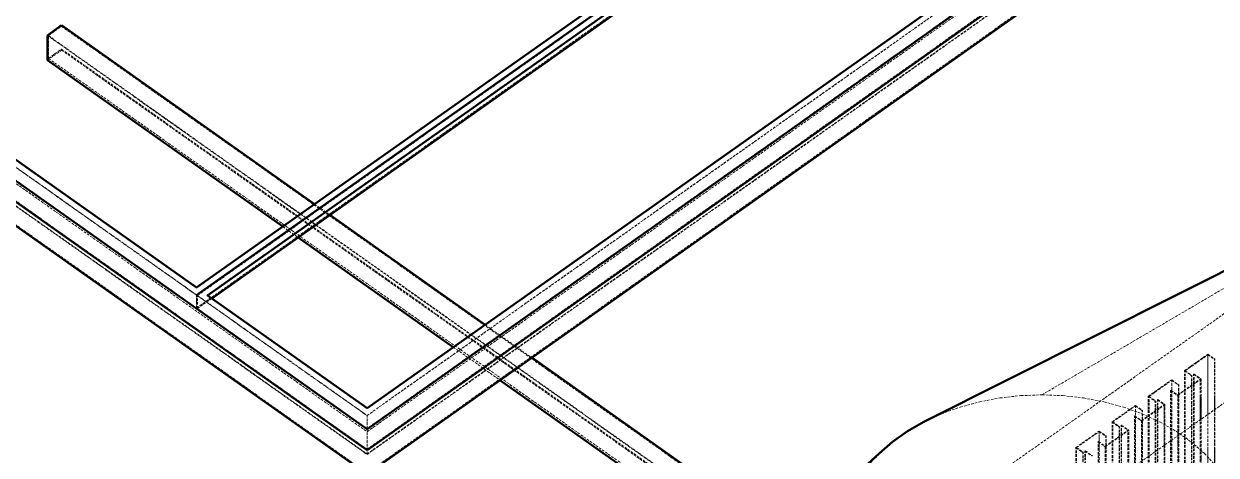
# Model space of a CAD drawing. Header units: millimetres. Extents: x 1091 to 14628, y 360 to 10440.
# Drawn here: x 2886 to 4666, y 3332 to 3976 of the extents above; entities that cross this region are included whole.
import ezdxf

# ---------------------------------------------------------------- set-up
doc = ezdxf.new("R2010")
doc.units = ezdxf.units.MM
doc.linetypes.add('Hidden', pattern=[15, 5, -3, 5, -2])
for name, color, linetype, lineweight in [('Default', 7, 'Continuous', 50), ('Edges', 7, 'Hidden', 15), ('HiddenEdges', 2, 'Hidden', 15), ('HiddenSilhouettes', 2, 'Hidden', 15), ('HiddenWires', 7, 'Hidden', 15), ('Silhouettes', 7, 'Continuous', 50)]:
    doc.layers.add(name, color=color, linetype=linetype, lineweight=lineweight)

# ---------------------------------------------------------------- blocks, each defined once
blk = doc.blocks.new('Isometric')
at = {"layer": 'Edges'}
for points in [[(-2778.929830559089, 1782.644959662778), (35.35483861621651, -207.3550858730168)], [(-2778.929822942072, 1735.268806407355), (35.35484623323373, -254.7312391284395)], [(35.35485051374553, -207.355077460194), (2213.243972268021, 1332.644949365723)], [(35.35484623323373, -254.7312391284395), (2213.243979885038, 1285.268796110301)], [(35.35485218199847, -217.731238281795), (2160.918078077234, 1285.268796110301)], [(-282.8431722201399, 99.514977604269), (1385.929021097477, 1279.515004605382)], [(35.35484072721511, -140.4850278874846), (1725.34023989209, 1054.514999456862)], [(-1110.158014565246, 669.5149906471852), (-304.0563756557367, 99.514977604269)], [(-304.0563713356373, 72.6449205340291), (-304.0563756557367, 99.514977604269)], [(-304.0563756557362, 99.514977604269), (35.35484072721511, -140.4850278874846)], [(1143.743764258387, -153.0542819736206), (1178.857936922525, -136.9298919562202), (1216.163346062801, -123.4892178205414), (1255.251195547669, -112.8794763668288), (1295.693267982771, -105.2169395703982), (1337.046585815412, -100.5855918081729), (1378.857986122258, -99.03609226099798)], [(1378.857986122258, -99.03609226099798), (1420.669299614119, -100.5855307730153), (1462.022615957527, -105.2168785352419), (1502.464772245438, -112.8794763668297), (1541.552618318693, -123.4892178205428), (1578.857850503582, -136.9297698859064), (1613.97210429956, -153.0543430087801), (1646.510061782096, -171.685691091358), (1676.11601167468, -192.6202618828893), (1702.464712516299, -215.6280749093612), (1725.268298000317, -240.4576042861117), (1744.276104340879, -266.8363890694068), (1759.280539810882, -294.4756719284201), (1770.116912108146, -323.0724743405931), (1776.666622074353, -352.3136859471992), (1778.858026862047, -381.8788721705941)], [(35.35484504731448, -167.355084957725), (35.35484072721511, -140.4850278874846)], [(35.35483895727657, -209.4764061680353), (35.35483861621651, -207.3550858730168)], [(35.35485218199847, -217.731238281795), (35.35485085480877, -209.4764145808622)], [(978.8578544329912, -381.8788721705914), (981.0491824107598, -352.3137469823546), (987.5989017796201, -323.072535375748), (998.4353695890818, -294.4756719284169), (1013.439813946632, -266.836389069404), (1032.447801402932, -240.4574822157938), (1055.251135920759, -215.6280138742013)]]:
    blk.add_lwpolyline(points, dxfattribs=at)
for points in [[(-2726.603921134268, 1735.268806407355, 0), (35.35485218199847, -217.731238281795, 0)], [(-601.0402747390667, 616.8525244728339, 0), (-97.34206340842366, 260.6840549277795, 0)], [(1378.857986122258, -99.03609226099798, 0), (2156.675586797331, 355.9891200656989, 0)], [(-66.88693353125973, 239.1490231286989, 0), (242.0691529745286, 20.68404943602445, 0)], [(334.9600251862057, -44.99972518556206, 0), (845.8416320912693, -406.2476231469277, 0)]]:
    blk.add_polyline3d(points, dxfattribs=at)
at = {"layer": 'HiddenEdges'}
for points in [[(-2722.361280106088, 1733.147486112336), (35.35485300539176, -216.852558508167)], [(-304.0563731076563, 113.6664843561939), (1364.715820209961, 1293.666511357307)], [(-304.0563407659733, 99.8664596501967), (1384.232036424106, 1293.666511357306)], [(-304.0563365822927, 73.84489617126656), (1384.232040607787, 1267.644947878376)], [(35.35483664229196, -166.1550788029085), (1723.64321383237, 1027.644972904201)], [(-1108.460958086545, 668.6664970558754), (-304.0563407659733, 99.8664596501967)], [(-1108.460953902864, 642.6449335769453), (-304.0563365822927, 73.84489617126656)], [(-598.9189538132803, 616.231204212138), (-572.7559999349958, 634.7312046354609)], [(-572.7559999349958, 634.7312046354609), (-572.7560002760563, 636.8525249304798)], [(-598.9189465373233, 570.9763690600985), (-598.9189538132803, 616.231204212138)], [(-598.9189538132803, 616.231204212138), (2726.603860038845, -1735.268849595611)], [(-601.040266780989, 567.3550487307557), (-572.7559923179786, 587.3550491884016)], [(-572.7559923179786, 587.3550491884016), (-572.7559926590386, 589.4763694834205)], [(-572.7559923179786, 587.3550491884016), (2778.929769463667, -1782.645005042671)], [(-304.0563731076563, 113.6664843561939), (-304.0563732440751, 114.5149779475041)], [(-304.0563365822927, 73.84489617126656), (-304.0563407659733, 99.8664596501967)], [(1709.430488321141, -138.0426371153362), (1709.430469220776, -19.24261258078832)], [(1722.724125800209, -128.6426167608156), (1722.724109722468, -28.64263720994495)], [(1637.305618284856, -103.8326794896798), (1637.305612691401, -69.04263203087385)], [(1676.903723327044, -867.1443439550144), (1676.903593724066, -61.04263184781576)], [(1636.032825756693, -89.94262640559828), (1636.03295535967, -896.0443385127974)], [(1604.778823446367, -918.144345122012), (1604.778693843391, -112.042633014813)], [(1609.728571477395, -914.6443450419238), (1609.728441874417, -108.5426329347251)], [(1649.326541724495, -839.5605262600184), (1649.326422907083, -100.5426327516666)], [(1649.326466980281, -103.8326794896798), (1649.326466258386, -99.34265103475491)], [(1709.430505570373, -245.3290270063312), (1709.430482820951, -103.8326794896798)], [(35.35483664229196, -166.1550788029085), (35.35483245861133, -140.1335153239784)], [(1565.1807990624, -927.3443270219818), (1565.180669459423, -121.2426149147827)], [(1565.18072689848, -207.6653362894131), (1565.180712810725, -120.0426331978711)], [(1578.474439564093, -936.7443516511385), (1578.474309961116, -130.6426395439394)], [(1532.653923565691, -969.144346289009), (1532.653793962714, -163.0426341818102)], [(1537.603671596718, -965.6443462089212), (1537.603541993741, -159.5426341017219)], [(1577.20159953747, -627.4244367057024), (1577.201523026407, -151.5426339186638)], [(1577.201575593905, -207.6653362894131), (1577.20156637771, -150.3426522017521)], [(1636.03284468385, -207.6653362894131), (1636.032837934582, -165.6863961280255)], [(35.35485300539176, -216.852558508167), (35.35484504731403, -167.355084957725)], [(1493.055899181723, -978.344328188979), (1493.055769578746, -172.2426160817795)], [(1493.055818818153, -207.6653362894131), (1493.055812930048, -171.0426343648687)], [(1506.349539683416, -987.7443528181354), (1506.349410080439, -181.6426407109366)], [(1649.326440129998, -207.6653362894131), (1649.326434665467, -173.6771677275142)], [(1465.478771716042, -1016.644347375918), (1465.478642113064, -210.5426352687191)], [(1491.783100107246, -652.9022159167907), (1491.78302599534, -191.9426287395927)], [(1505.076695114026, -650.1694394618189), (1505.07662314573, -202.542635085661)], [(1505.076667513578, -207.6653362894131), (1505.076666497033, -201.3426533687498)], [(1709.430553034394, -540.5446831730108), (1709.430499514901, -207.6653362894131)], [(1460.529023685015, -1020.144347456006), (1460.528894082038, -214.0426353488074)]]:
    blk.add_lwpolyline(points, dxfattribs=at)
for points in [[(35.35485300539176, -216.852558508167, 0), (2156.675437731176, 1283.147475815282, 0)], [(35.35483245861133, -140.1335153239784, 0), (1723.643209648689, 1053.666536383131, 0)], [(35.35484327529593, -126.3335211355602, 0), (1704.127036592913, 1053.666505865553, 0)], [(-1088.944810993231, 668.6664970558754, 0), (-304.0563731076563, 113.6664843561939, 0)], [(-572.7559999349958, 634.7312046354609, 0), (2778.929761846648, -1735.268849595612, 0)], [(-97.34206340842366, 260.6840549277795, 0), (-66.88693353125973, 239.1490231286989, 0)], [(-302.3593191770351, 98.66648401295924, 0), (35.35483245861133, -140.1335153239784, 0)], [(-282.8431720837211, 98.66648401295924, 0), (35.35484327529593, -126.3335211355602, 0)], [(-302.3593149933545, 72.6449205340291, 0), (35.35483664229196, -166.1550788029085, 0)], [(242.0691529745286, 20.68404943602445, 0), (334.9600251862057, -44.99972518556206, 0)], [(1709.430526365183, -103.8326794896798, 0), (1709.430512572078, -18.04263086387664, 0)], [(1637.305698943077, -876.3443258549844, 0), (1637.305569340099, -70.24261374778553, 0)], [(1681.853471358072, -863.6443438749268, 0), (1681.853341755094, -57.54263176772747, 0)], [(1650.599339444769, -885.7443504841413, 0), (1650.599209841791, -79.64263837694216, 0)], [(1722.724143332155, -237.6874187327739, 0), (1722.724121811331, -103.8326794896798, 0)], [(35.35484327529593, -126.3335211355602, 0), (35.35484313887719, -125.4850275442504, 0)], [(1563.908004861377, -632.214018909634, 0), (1563.907925876016, -140.9426275725955, 0)], [(35.35485085480605, -209.4763977552125, 0), (35.35484490604131, -172.4764053213908, 0)], [(1722.724189697551, -526.0698733413849, 0), (1722.724138505281, -207.6653362894131, 0)]]:
    blk.add_polyline3d(points, dxfattribs=at)
at = {"layer": 'HiddenSilhouettes'}
for points in [[(-2726.603928410224, 1780.523639367759), (35.35484490604131, -172.4764053213908)], [(35.35484490604131, -172.4764053213908), (2160.918070801277, 1330.523629070705)], [(-302.3593191770351, 98.66648401295924), (1385.929023838491, 1292.466511555012)], [(-304.0563713356373, 72.6449205340291), (1385.929027829238, 1267.644947878376)], [(-598.9189465373233, 570.9763690600985), (-572.7559926590386, 589.4763694834205)], [(-572.7559926590386, 589.4763694834205), (2746.929765399376, -1757.896262026753)], [(-302.3593149933545, 72.6449205340291), (-302.3593191770351, 98.66648401295924)], [(-282.8431720837211, 98.66648401295924), (-282.2431965934511, 99.09073071215153)], [(207.0691570056092, -4.064682807803365), (299.9600292172863, -69.74845742939033)], [(1662.761459708111, -51.0426316189928), (1709.430512572078, -18.04263086387664)], [(1664.458490087939, -51.04260110141377), (1709.430469220776, -19.24261258078832)], [(1709.430469220776, -19.24261258078832), (1722.724109722468, -28.64263720994495)], [(1709.430512572078, -18.04263086387664), (1723.572646588035, -28.04263109269959)], [(1723.572662665777, -128.0426106435693), (1723.572646588035, -28.04263109269959)], [(1590.636559827434, -102.0426327859896), (1637.305612691401, -69.04263203087385)], [(1592.333590207264, -102.042602268411), (1637.305569340099, -70.24261374778553)], [(1637.305612691401, -69.04263203087385), (1651.447746707358, -79.04263225969726)], [(1637.305612884336, -70.24264453821525), (1650.599209841791, -79.64263837694216)], [(1649.326422907083, -100.5426327516666), (1695.995475771051, -67.54263199655043)], [(1649.326466258386, -99.34265103475491), (1694.298445391221, -67.54266251412946)], [(1662.761459708111, -51.0426316189928), (1676.903593724066, -61.04263184781576)], [(1664.458490087939, -51.04260110141377), (1677.752130589633, -60.4426257305704)], [(1681.004804889528, -58.14263788497237), (1694.298445391221, -67.54266251412946)], [(1681.853341755094, -57.54263176772747), (1695.995475771051, -67.54263199655043)], [(1694.298458446339, -148.7425970813215), (1694.298445391221, -67.54266251412946)], [(1635.184288891126, -90.54263252284318), (1636.032825756693, -89.94262640559828)], [(1635.184307721816, -207.6653362894131), (1635.184288891126, -90.54263252284318)], [(1635.184288891126, -90.54263252284318), (1649.326422907083, -100.5426327516666)], [(1636.032825756693, -89.94262640559828), (1649.326466258386, -99.34265103475491)], [(1650.599209841791, -79.64263837694216), (1651.447746707358, -79.04263225969726)], [(1651.447876310336, -885.1443443668959), (1651.447746707358, -79.04263225969726)], [(1577.201523026407, -151.5426339186638), (1623.870575890374, -118.5426331635481)], [(1577.20156637771, -150.3426522017521), (1622.173545510545, -118.5426636811267)], [(1590.636689430411, -908.1443448931889), (1590.636559827434, -102.0426327859896)], [(1590.636566306116, -142.3385923360438), (1590.636560115233, -103.8326794896798)], [(1592.333596811241, -143.1178739528664), (1592.333590207264, -102.042602268411)], [(1592.333590207264, -102.042602268411), (1605.627230708956, -111.4426268975676)], [(1608.879905008851, -109.14263905197), (1622.173545510545, -118.5426636811267)], [(1609.728441874417, -108.5426329347251), (1623.870575890374, -118.5426331635481)], [(1622.173664520882, -858.7605081159743), (1622.173545510545, -118.5426636811267)], [(1695.995505882477, -254.8290055282414), (1695.995481605672, -103.8326794896798)], [(1723.572680442735, -238.6113426099719), (1723.572658773366, -103.8326794896798)], [(1518.511659946758, -153.0426339529872), (1565.180712810725, -120.0426331978711)], [(1520.208690326587, -153.0426034354082), (1565.180669459423, -121.2426149147827)], [(1563.059467948497, -632.5197403789832), (1563.059389010451, -141.5426336898408)], [(1563.059389010451, -141.5426336898408), (1577.201523026407, -151.5426339186638)], [(1563.907925876016, -140.9426275725955), (1577.20156637771, -150.3426522017521)], [(1565.180669459423, -121.2426149147827), (1578.474309961116, -130.6426395439394)], [(1565.180712810725, -120.0426331978711), (1579.322846826682, -130.042633426694)], [(1578.474309961116, -130.6426395439394), (1579.322846826682, -130.042633426694)], [(1579.322976429659, -936.1443455338933), (1579.322846826682, -130.042633426694)], [(1518.511789549735, -959.1443460601859), (1518.511659946758, -153.0426339529872)], [(1518.511659946758, -153.0426339529872), (1532.653793962714, -163.0426341818102)], [(1520.208819929564, -959.1443155426073), (1520.208690326587, -153.0426034354082)], [(1532.653793962714, -163.0426341818102), (1533.50233082828, -162.4426280645648)], [(1533.502460431258, -968.5443401717639), (1533.50233082828, -162.4426280645648)], [(1536.755134731152, -966.2443523261663), (1536.755005128176, -160.1426402189672)], [(1537.603541993741, -159.5426341017219), (1551.745676009697, -169.5426343305448)], [(1635.184300894431, -165.2005208555993), (1635.184407885515, -830.6612770878126)], [(1446.386760066081, -204.0426351199844), (1493.055812930048, -171.0426343648687)], [(1448.083779656316, -204.0426122317999), (1493.055769578746, -172.2426160817795)], [(1493.055769578746, -172.2426160817795), (1506.349410080439, -181.6426407109366)], [(1493.055812930048, -171.0426343648687), (1507.197946946005, -181.0426345936917)], [(1505.07662314573, -202.542635085661), (1551.745676009697, -169.5426343305448)], [(1505.076666497033, -201.3426533687498), (1550.048645629869, -169.5426648481239)], [(1506.349410080439, -181.6426407109366), (1507.197946946005, -181.0426345936917)], [(1507.198076548982, -987.1443467008903), (1507.197946946005, -181.0426345936917)], [(1446.386889669058, -1010.144347227183), (1446.386760066081, -204.0426351199844)], [(1446.386760066081, -204.0426351199844), (1460.528894082038, -214.0426353488074)], [(1448.083909259293, -1010.144324338999), (1448.083779656316, -204.0426122317999)], [(1448.083779656316, -204.0426122317999), (1461.377420158009, -213.442636860957)], [(1460.528894082038, -214.0426353488074), (1461.377420158009, -213.442636860957)], [(1461.377549760986, -1019.544348968156), (1461.377420158009, -213.442636860957)], [(1464.630245640071, -1017.244345863769), (1464.630116037094, -211.1426337565699)], [(1464.630116037094, -211.1426337565699), (1477.923756538786, -220.5426583857266)], [(1490.934489129774, -192.542634856838), (1491.78302599534, -191.9426287395927)], [(1490.934489129774, -192.542634856838), (1505.07662314573, -202.542635085661)], [(1491.78302599534, -191.9426287395927), (1505.076666497033, -201.3426533687498)], [(1695.995553946792, -553.7783782729941), (1695.995498299622, -207.6653362894131)], [(1723.572726511036, -525.145941890454), (1723.572675467315, -207.6653362894131)]]:
    blk.add_lwpolyline(points, dxfattribs=at)
for points in [[(-598.9189465373233, 570.9763690600985, 0), (2726.603867314803, -1780.523684747651, 0)], [(-69.05778894541345, 280.6840553854249, 0), (-38.60265906824952, 259.1490235863448, 0)], [(-132.342059377343, 235.9353226839512, 0), (-101.8869295001791, 214.4002908848706, 0)], [(-282.8431720837211, 98.66648401295924, 0), (-282.8431722201399, 99.514977604269, 0)], [(-302.3593149933545, 72.6449205340291, 0), (-273.6012433669111, 92.97994614842355, 0)], [(270.3534274375388, 40.68404989367036, 0), (363.2442996492159, -24.99972472791615, 0)], [(1722.724109722468, -28.64263720994495, 0), (1723.572646588035, -28.04263109269959, 0)], [(1662.761589311087, -857.1443437261914, 0), (1662.761459708111, -51.0426316189928, 0)], [(1664.458619690917, -857.1443132086126, 0), (1664.458490087939, -51.04260110141377, 0)], [(1676.903593724066, -61.04263184781576, 0), (1677.752130589633, -60.4426257305704, 0)], [(1677.752260192611, -866.5443378377695, 0), (1677.752130589633, -60.4426257305704, 0)], [(1681.004804889528, -58.14263788497237, 0), (1681.853341755094, -57.54263176772747, 0)], [(1681.004934492506, -864.2443499921719, 0), (1681.004804889528, -58.14263788497237, 0)], [(1695.995488633244, -147.5426156372464, 0), (1695.995475771051, -67.54263199655043, 0)], [(1590.636559827434, -102.0426327859896, 0), (1604.778693843391, -112.042633014813, 0)], [(1592.333719810241, -908.1443143756098, 0), (1592.333590495068, -103.8326794896798, 0)], [(1604.778693843391, -112.042633014813, 0), (1605.627230708956, -111.4426268975676, 0)], [(1605.627360311934, -917.5443390047667, 0), (1605.627230708956, -111.4426268975676, 0)], [(1608.879905008851, -109.14263905197, 0), (1609.728441874417, -108.5426329347251, 0)], [(1608.880034611829, -915.2443511591689, 0), (1608.879905008851, -109.14263905197, 0)], [(1623.870694707786, -857.5605266718997, 0), (1623.870575890374, -118.5426331635481, 0)], [(1694.298475695571, -256.0289869723165, 0), (1694.298451225837, -103.8326794896798, 0)], [(1563.059389010451, -141.5426336898408, 0), (1563.907925876016, -140.9426275725955, 0)], [(1622.173559839461, -207.6653362894131, 0), (1622.17354570347, -119.7426146076223, 0)], [(1520.208690326587, -153.0426034354082, 0), (1533.50233082828, -162.4426280645648, 0)], [(1536.755005128176, -160.1426402189672, 0), (1537.603541993741, -159.5426341017219, 0)], [(1536.755005128176, -160.1426402189672, 0), (1550.048645629869, -169.5426648481239, 0)], [(1550.048720819814, -637.2074147383848, 0), (1550.048645629869, -169.5426648481239, 0)], [(1551.745751101344, -636.5959874883447, 0), (1551.745676009697, -169.5426343305448, 0)], [(1464.630116037094, -211.1426337565699, 0), (1465.478642113064, -210.5426352687191, 0)], [(1465.478642113064, -210.5426352687191, 0), (1479.620776129021, -220.5426354975425, 0)], [(1490.934563171061, -653.0629844869939, 0), (1490.934489129774, -192.542634856838, 0)], [(1694.298523805207, -555.2602309384822, 0), (1694.298467919787, -207.6653362894131, 0)]]:
    blk.add_polyline3d(points, dxfattribs=at)
at = {"layer": 'HiddenWires'}
for points in [[(35.35500207154746, -1144.01091425775, 0), (2156.675586797331, 355.9891200656989, 0)], [(1378.858035492351, -371.7926389584904, 0), (1803.122152437507, -71.79263209380042, 0)]]:
    blk.add_polyline3d(points, dxfattribs=at)
at = {"layer": 'Silhouettes'}
for points in [[(-2778.929830218029, 1780.523639367759), (35.35482705974437, -209.4763977552084)], [(-2722.361288064166, 1782.644959662778), (35.35484504731403, -167.355084957725)], [(-2778.929822601011, 1733.147486112336), (35.35484657429424, -256.8525594234588)], [(35.35485085480605, -209.4763977552125), (2213.243972609081, 1330.523629070704)], [(35.35484657429424, -256.8525594234588), (2213.243980226098, 1283.147475815281)], [(-282.2431965934511, 99.09073071215153), (1385.929021233896, 1278.666511014072)], [(-273.6012433669111, 92.97994614842355), (1385.929062196725, 1266.444972241139)], [(-1088.94481112965, 669.5149906471852), (-304.0563732440751, 114.5149779475041)], [(-601.0402747390667, 616.8525244728339), (-572.7560002760563, 636.8525249304798)], [(-572.7560002760563, 636.8525249304798), (-69.05778894541345, 280.6840553854249)], [(-601.040266780989, 567.3550487307557), (-601.0402747390667, 616.8525244728339)], [(-601.040266780989, 567.3550487307557), (-132.342059377343, 235.9353226839512)], [(1143.743764258387, -153.0542819736206), (2156.675586797332, 355.9891200656994)], [(-101.8869295001791, 214.4002908848706), (207.0691570056092, -4.064682807803365)], [(299.9600292172863, -69.74845742939033), (815.2381225545673, -434.1051411849357)], [(1055.251135920759, -215.6280138742013), (1081.600016794164, -192.6200787774142), (1111.205628151339, -171.6857521265138), (1143.743764258387, -153.0542819736206)], [(35.87961229306256, -1143.533376258676), (1055.251135920759, -215.6280138742013)]]:
    blk.add_lwpolyline(points, dxfattribs=at)
for points in [[(35.35484504731403, -167.355084957725, 0), (2156.675429773098, 1332.644949365724, 0)], [(-304.0563756557362, 99.514977604269, 0), (1385.929023509139, 1294.515004948616, 0)], [(-304.0563732440751, 114.5149779475041, 0), (1364.715820073542, 1294.515004948617, 0)], [(35.35484313887719, -125.4850275442504, 0), (1704.127036456494, 1054.514999456862, 0)], [(-38.60265906824952, 259.1490235863448, 0), (270.3534274375388, 40.68404989367036, 0)], [(-282.8431722201399, 99.514977604269, 0), (35.35484313887719, -125.4850275442504, 0)], [(-304.0563713356369, 72.6449205340291, 0), (-201.3209214209614, -2.268994649057277e-05, 0)], [(363.2442996492159, -24.99972472791615, 0), (870.5730081758866, -383.735343809954, 0)]]:
    blk.add_polyline3d(points, dxfattribs=at)

msp = doc.modelspace()

# ---------------------------------------------------------------- block references
at = {"layer": 'Default', "xscale": 0.75, "yscale": 0.75, "zscale": 0.75}
msp.add_blockref('Isometric', (3372, 3496), dxfattribs=at)

doc.saveas('drawing.dxf')
